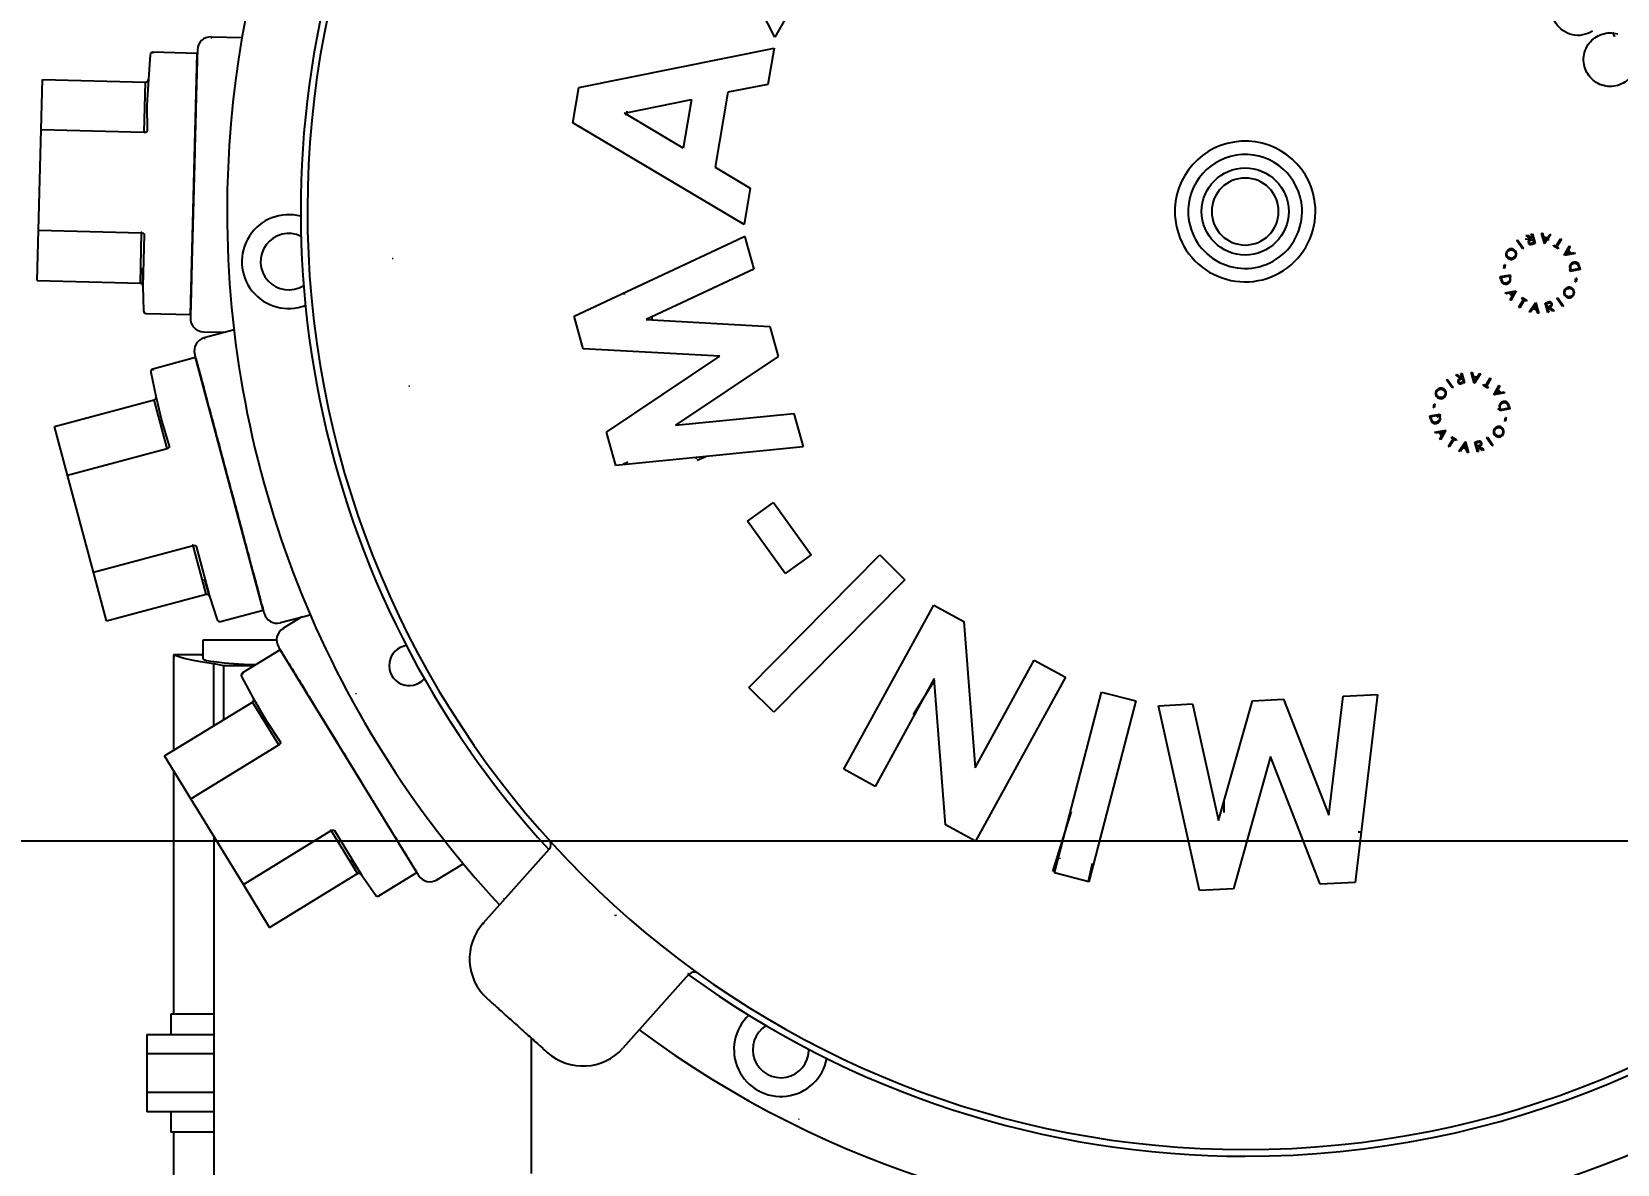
# Model space of a CAD drawing. Header units: inches. Extents: x -347369 to -260369, y 119522 to 149869.
# Drawn here: x -344719.2 to -344600.8, y 139387.6 to 139472.1 of the extents above; entities that cross this region are included whole.
import ezdxf

# ---------------------------------------------------------------- set-up
doc = ezdxf.new("R2010")
doc.units = ezdxf.units.IN
doc.header["$LTSCALE"] = 300
doc.linetypes.add('DOT2', pattern=[0.635, 0, -0.635])
doc.layers.add('INCASTELLATURA MOT', color=4, linetype='Continuous')
doc.layers.add('QUOTE', color=7, linetype='Continuous')
doc.styles.get("Standard").update_dxf_attribs({"font": 'romans.shx'})
doc.dimstyles.new('sc1a100_pollici', dxfattribs={"dimscale": 100, "dimtxt": 3, "dimasz": 3, "dimexe": 0, "dimexo": 0, "dimgap": 1, "dimtad": 1, "dimzin": 12, "dimdsep": 46, "dimtxsty": 'Standard', "dimblk": 'CLOSEDBLANK', "dimcen": 1, "dimclrd": 253, "dimclre": 253, "dimclrt": 2, "dimadec": 0, "dimazin": 3, "dimtfac": 1, "dimtmove": 0, "dimatfit": 1, "dimldrblk": 'CLOSEDBLANK', "dimfxl": 1, "dimtolj": 1, "dimtzin": 0, "dimarcsym": 0})

# ---------------------------------------------------------------- blocks, each defined once
blk = doc.blocks.new('_ClosedBlank')
at = {"color": 0, "linetype": 'ByBlock', "lineweight": -2}
for p, q in [((-1, 0.16667), (0, 0)), ((-1, 0.16667), (-1, -0.16667)), ((0, 0), (-1, -0.16667))]:
    blk.add_line(p, q, dxfattribs=at)
blk = doc.blocks.new('*D17')
at = {"layer": 'Defpoints', "color": 0, "transparency": 16777216}
for p in [(-346133.63, 139932.66), (-344588.62, 139932.66), (-345533.63, 138999.66)]:
    blk.add_point(p, dxfattribs=at)
at = {"layer": 'QUOTE', "color": 253, "lineweight": -2, "transparency": 16777216}
for p, q in [((-346133.63, 140232.66), (-346133.63, 143475.51)), ((-344588.62, 139932.66), (-346133.63, 139932.66)), ((-346133.63, 138999.66), (-346133.63, 139932.66)), ((-345533.63, 138999.66), (-346133.63, 138999.66)), ((-346133.63, 138699.66), (-346133.63, 138399.66))]:
    blk.add_line(p, q, dxfattribs=at)
at = {"layer": 'QUOTE', "color": 253, "lineweight": -2, "transparency": 16777216, "xscale": 300, "yscale": 300, "zscale": 300}
for p, rotation in [((-346133.63, 139932.66), 270), ((-346133.63, 138999.66), 90)]:
    blk.add_blockref('_ClosedBlank', p, dxfattribs=dict(at, rotation=rotation))
at = {"layer": 'QUOTE', "color": 2, "transparency": 16777216, "char_height": 300, "attachment_point": 5, "rotation": 90}
for s, insert in [('\\A1;[3\'-0 3/4"]', (-345805.06, 142004.08)), ('\\A1;933', (-346383.63, 142004.08))]:
    blk.add_mtext(s, dxfattribs=dict(at, insert=insert))
blk = doc.blocks.new('*U49')
at = {"layer": 'INCASTELLATURA MOT'}
blk.add_line((120, 412), (-470, 412), dxfattribs=at)
blk = doc.blocks.new('A$C2dc59534')
at = {"layer": 'INCASTELLATURA MOT', "color": 40, "linetype": 'Continuous', "lineweight": 25}
for p, q in [((178.9, 522.01), (174.98, 529.68)), ((180.39, 524.62), (178.9, 522.01)), ((139.11, 521.96), (136.81, 522.02)), ((241.41, 522.38), (241.58, 522.03)), ((135.78, 520.8), (132.47, 520.89)), ((135.27, 501.31), (135.78, 520.8)), ((164.26, 518.25), (178.83, 521.2)), ((178.83, 521.2), (178.38, 518.49)), ((132.27, 520.7), (132.13, 518.87)), ((124.13, 515.11), (124.23, 518.86)), ((124.23, 518.86), (131.92, 518.66)), ((131.82, 514.91), (131.92, 518.66)), ((132.13, 518.87), (132.02, 516.94)), ((178.38, 518.49), (175.38, 517.9)), ((163.81, 515.61), (164.26, 518.25)), ((167.67, 516.34), (172.67, 517.36)), ((172.67, 517.36), (172.06, 513.72)), ((175.38, 517.9), (174.43, 512.32)), ((132.02, 516.94), (132.03, 515.01)), ((172.06, 513.72), (167.67, 516.34)), ((167.8, 516.18), (167.86, 516.52)), ((123.93, 507.6), (124.13, 515.11)), ((124.13, 515.11), (131.82, 514.91)), ((176.61, 508.02), (163.81, 515.61)), ((174.43, 512.32), (177.06, 510.73)), ((177.06, 510.73), (176.61, 508.02)), ((123.83, 503.85), (123.93, 507.6)), ((123.93, 507.6), (131.62, 507.4)), ((131.53, 503.65), (131.62, 507.4)), ((131.82, 507.29), (131.72, 503.43)), ((163.92, 501.2), (176.07, 506.89)), ((176.07, 506.89), (176.64, 507.15)), ((176.64, 507.15), (176.71, 506.92)), ((176.71, 506.92), (177.32, 504.7)), ((234.28, 506.84), (234.34, 506.88)), ((234.71, 506.22), (234.28, 506.84)), ((234.34, 506.88), (234.77, 506.26)), ((234.9, 506.95), (235.28, 506.94)), ((234.98, 507.2), (235.07, 507.23)), ((235.33, 506.94), (234.98, 507.2)), ((235.07, 507.23), (235.42, 506.96)), ((235.35, 506.87), (235.48, 506.91)), ((235.36, 507.31), (235.44, 507.33)), ((235.46, 506.98), (235.36, 507.31)), ((235.42, 506.96), (235.46, 506.98)), ((235.54, 506.66), (235.42, 506.63)), ((235.44, 507.33), (235.64, 506.61)), ((235.48, 506.91), (235.54, 506.66)), ((235.64, 506.61), (235.49, 506.57)), ((235.55, 506.94), (235.58, 506.93)), ((236.12, 507.39), (236.2, 507.38)), ((236.35, 506.6), (236.12, 507.39)), ((236.2, 507.38), (236.28, 507.12)), ((236.26, 506.92), (236.52, 506.91)), ((236.28, 507.12), (236.59, 507.07)), ((236.38, 506.75), (236.3, 507.04)), ((236.3, 507.04), (236.55, 507)), ((236.37, 506.6), (236.35, 506.6)), ((236.83, 507.28), (236.37, 506.6)), ((236.55, 507), (236.38, 506.75)), ((236.58, 506.91), (236.69, 506.91)), ((236.59, 507.07), (236.75, 507.29)), ((236.75, 507.29), (236.83, 507.28)), ((237.19, 506.4), (237.54, 506.97)), ((237.61, 506.93), (237.26, 506.36)), ((237.54, 506.97), (237.61, 506.93)), ((234.77, 506.26), (234.71, 506.22)), ((235.33, 506.54), (235.49, 506.57)), ((237.01, 506.42), (237.05, 506.48)), ((237.36, 506.21), (237.01, 506.42)), ((237.05, 506.48), (237.19, 506.4)), ((237.26, 506.36), (237.4, 506.27)), ((237.4, 506.27), (237.36, 506.21)), ((237.82, 505.73), (238.21, 506.44)), ((237.83, 505.71), (237.82, 505.73)), ((238.63, 505.87), (237.83, 505.71)), ((237.95, 505.81), (238.09, 506.07)), ((238.24, 505.87), (237.95, 505.81)), ((238.09, 506.07), (238.24, 505.87)), ((238.26, 506.38), (238.13, 506.14)), ((238.13, 506.14), (238.32, 505.88)), ((238.21, 506.44), (238.26, 506.38)), ((238.32, 505.88), (238.59, 505.93)), ((238.59, 505.93), (238.63, 505.87)), ((131.72, 503.43), (131.72, 504.78)), ((177.32, 504.7), (169.29, 500.93)), ((233.04, 504.14), (233.78, 504.27)), ((233.3, 504.76), (233.35, 505.04)), ((233.36, 504.75), (233.3, 504.76)), ((233.35, 505.04), (233.41, 505.03)), ((233.41, 505.03), (233.36, 504.75)), ((233.78, 504.27), (233.81, 504.12)), ((238.22, 504.92), (238.24, 504.67)), ((238.27, 504.52), (238.24, 504.67)), ((239, 504.66), (238.27, 504.52)), ((238.32, 504.66), (238.3, 504.89)), ((238.33, 504.61), (238.32, 504.66)), ((238.92, 504.72), (238.33, 504.61)), ((238.84, 505.01), (238.9, 504.8)), ((238.9, 504.8), (238.92, 504.72)), ((238.96, 504.89), (239, 504.66)), ((123.83, 503.85), (131.53, 503.65)), ((131.72, 503.43), (131.77, 501.59)), ((233.09, 503.91), (233.04, 504.14)), ((233.13, 504.08), (233.72, 504.19)), ((233.14, 504), (233.13, 504.08)), ((233.2, 503.79), (233.14, 504)), ((233.41, 502.93), (234.22, 503.09)), ((233.72, 504.19), (233.73, 504.14)), ((233.73, 504.14), (233.75, 503.91)), ((233.82, 503.88), (233.81, 504.12)), ((234.23, 503.07), (233.83, 502.35)), ((234.14, 503.06), (234.04, 502.72)), ((234.22, 503.09), (234.23, 503.07)), ((238.63, 503.75), (238.69, 504.03)), ((238.69, 503.74), (238.63, 503.75)), ((238.69, 504.03), (238.75, 504.02)), ((238.75, 504.02), (238.69, 503.74)), ((233.46, 502.86), (233.41, 502.93)), ((233.73, 502.91), (233.46, 502.86)), ((233.92, 502.65), (233.73, 502.91)), ((233.79, 502.41), (233.92, 502.65)), ((233.83, 502.35), (233.79, 502.41)), ((233.8, 502.93), (234.1, 502.99)), ((233.95, 502.72), (233.8, 502.93)), ((234.1, 502.99), (233.95, 502.72)), ((234.43, 501.86), (234.78, 502.44)), ((234.5, 501.82), (234.43, 501.86)), ((234.85, 502.4), (234.5, 501.82)), ((234.64, 502.52), (234.68, 502.59)), ((234.78, 502.44), (234.64, 502.52)), ((234.68, 502.59), (235.03, 502.37)), ((234.77, 502.43), (234.7, 502.46)), ((234.99, 502.31), (234.85, 502.4)), ((235.03, 502.37), (234.99, 502.31)), ((235.21, 501.51), (235.67, 502.2)), ((235.49, 501.79), (235.66, 502.04)), ((235.66, 502.04), (235.74, 501.75)), ((235.67, 502.2), (235.69, 502.19)), ((235.69, 502.19), (235.92, 501.4)), ((235.77, 502.04), (235.73, 502.05)), ((236.4, 502.18), (236.55, 502.22)), ((236.6, 501.46), (236.4, 502.18)), ((236.5, 502.13), (236.62, 502.17)), ((236.56, 501.89), (236.5, 502.13)), ((236.71, 502.26), (236.55, 502.22)), ((236.69, 501.92), (236.56, 501.89)), ((237.27, 502.52), (237.34, 502.56)), ((237.7, 501.91), (237.27, 502.52)), ((237.34, 502.56), (237.76, 501.95)), ((237.76, 501.95), (237.7, 501.91)), ((131.96, 501.39), (135.27, 501.31)), ((164.59, 498.75), (163.92, 501.2)), ((169.29, 500.93), (178.51, 500.43)), ((169.69, 501.13), (169.73, 500.91)), ((235.29, 501.5), (235.21, 501.51)), ((235.44, 501.72), (235.29, 501.5)), ((235.76, 501.67), (235.44, 501.72)), ((235.74, 501.75), (235.49, 501.79)), ((235.84, 501.41), (235.76, 501.67)), ((235.92, 501.4), (235.84, 501.41)), ((236.62, 501.83), (236.58, 501.82)), ((236.58, 501.82), (236.67, 501.48)), ((236.67, 501.48), (236.6, 501.46)), ((236.71, 501.67), (236.61, 501.7)), ((236.98, 501.56), (236.62, 501.83)), ((236.71, 501.85), (237.06, 501.59)), ((237.06, 501.59), (236.98, 501.56)), ((136.24, 500.03), (137.87, 499.99)), ((138.52, 500.16), (136.29, 499.57)), ((178.51, 500.43), (179.13, 498.19)), ((174.78, 498.2), (164.59, 498.75)), ((135.65, 498.1), (132.45, 497.24)), ((140.7, 479.26), (135.65, 498.1)), ((166.32, 492.53), (174.78, 498.2)), ((179.13, 498.19), (171.47, 493.05)), ((132.31, 497.01), (132.69, 495.21)), ((229.03, 496.44), (229.09, 496.48)), ((229.45, 495.83), (229.03, 496.44)), ((229.09, 496.48), (229.52, 495.87)), ((229.73, 496.81), (229.81, 496.83)), ((230.08, 496.55), (229.73, 496.81)), ((229.81, 496.83), (230.16, 496.57)), ((230.08, 496.14), (230.24, 496.18)), ((230.1, 496.48), (230.22, 496.51)), ((230.11, 496.91), (230.18, 496.93)), ((230.2, 496.58), (230.11, 496.91)), ((230.16, 496.57), (230.2, 496.58)), ((230.29, 496.27), (230.17, 496.23)), ((230.18, 496.93), (230.38, 496.22)), ((230.22, 496.51), (230.29, 496.27)), ((230.38, 496.22), (230.24, 496.18)), ((231.1, 496.2), (230.86, 497)), ((230.86, 497), (230.94, 496.98)), ((230.94, 496.98), (231.02, 496.72)), ((231.02, 496.72), (231.34, 496.67)), ((231.13, 496.36), (231.04, 496.65)), ((231.04, 496.65), (231.3, 496.61)), ((231.11, 496.2), (231.1, 496.2)), ((231.58, 496.89), (231.11, 496.2)), ((231.3, 496.61), (231.13, 496.36)), ((231.34, 496.67), (231.49, 496.9)), ((231.49, 496.9), (231.58, 496.89)), ((231.76, 496.03), (231.8, 496.09)), ((232.11, 495.82), (231.76, 496.03)), ((231.8, 496.09), (231.94, 496)), ((231.94, 496), (232.29, 496.58)), ((232.35, 496.54), (232.01, 495.96)), ((232.01, 495.96), (232.15, 495.88)), ((232.29, 496.58), (232.35, 496.54)), ((232.56, 495.33), (232.96, 496.05)), ((233.01, 495.98), (232.88, 495.75)), ((232.96, 496.05), (233.01, 495.98)), ((125.12, 492.96), (132.56, 494.95)), ((133.53, 491.32), (132.56, 494.95)), ((132.69, 495.21), (133.14, 493.33)), ((229.52, 495.87), (229.45, 495.83)), ((232.15, 495.88), (232.11, 495.82)), ((232.58, 495.32), (232.56, 495.33)), ((233.38, 495.47), (232.58, 495.32)), ((232.7, 495.42), (232.84, 495.68)), ((232.99, 495.47), (232.7, 495.42)), ((232.84, 495.68), (232.99, 495.47)), ((232.88, 495.75), (233.07, 495.49)), ((233.07, 495.49), (233.33, 495.54)), ((233.33, 495.54), (233.38, 495.47)), ((171.47, 493.05), (180.31, 493.92)), ((180.31, 493.92), (181, 491.44)), ((227.79, 493.74), (228.52, 493.88)), ((227.83, 493.51), (227.79, 493.74)), ((227.87, 493.69), (228.47, 493.8)), ((227.89, 493.6), (227.87, 493.69)), ((227.95, 493.39), (227.89, 493.6)), ((228.05, 494.37), (228.1, 494.64)), ((228.11, 494.36), (228.05, 494.37)), ((228.1, 494.64), (228.16, 494.63)), ((228.16, 494.63), (228.11, 494.36)), ((228.45, 493.77), (228.31, 493.63)), ((228.47, 493.8), (228.48, 493.74)), ((228.48, 493.74), (228.5, 493.51)), ((228.52, 493.88), (228.55, 493.73)), ((228.57, 493.48), (228.55, 493.73)), ((233, 494.19), (232.87, 494.31)), ((232.97, 494.52), (232.99, 494.28)), ((233.02, 494.13), (232.99, 494.28)), ((233.75, 494.27), (233.02, 494.13)), ((233.06, 494.26), (233.04, 494.49)), ((233.07, 494.21), (233.06, 494.26)), ((233.67, 494.32), (233.07, 494.21)), ((233.38, 493.36), (233.43, 493.63)), ((233.43, 493.63), (233.49, 493.62)), ((233.49, 493.62), (233.44, 493.35)), ((233.59, 494.61), (233.65, 494.41)), ((233.65, 494.41), (233.67, 494.32)), ((233.7, 494.5), (233.75, 494.27)), ((126.1, 489.33), (125.12, 492.96)), ((133.14, 493.33), (133.69, 491.48)), ((167.01, 490.05), (166.32, 492.53)), ((228.16, 492.54), (228.97, 492.69)), ((228.2, 492.47), (228.16, 492.54)), ((228.47, 492.52), (228.2, 492.47)), ((228.66, 492.26), (228.47, 492.52)), ((228.55, 492.53), (228.85, 492.59)), ((228.7, 492.33), (228.55, 492.53)), ((228.98, 492.68), (228.58, 491.95)), ((228.85, 492.59), (228.7, 492.33)), ((228.97, 492.69), (228.98, 492.68)), ((233.44, 493.35), (233.38, 493.36)), ((126.1, 489.33), (133.53, 491.32)), ((181, 491.44), (167.01, 490.05)), ((228.53, 492.02), (228.66, 492.26)), ((228.58, 491.95), (228.53, 492.02)), ((229.18, 491.47), (229.53, 492.04)), ((229.24, 491.43), (229.18, 491.47)), ((229.6, 492), (229.24, 491.43)), ((229.39, 492.13), (229.43, 492.19)), ((229.53, 492.04), (229.39, 492.13)), ((229.43, 492.19), (229.78, 491.98)), ((229.74, 491.92), (229.6, 492)), ((229.78, 491.98), (229.74, 491.92)), ((229.96, 491.12), (230.42, 491.8)), ((230.19, 491.33), (230.04, 491.1)), ((230.51, 491.28), (230.19, 491.33)), ((230.24, 491.39), (230.41, 491.64)), ((230.49, 491.36), (230.24, 491.39)), ((230.41, 491.64), (230.49, 491.36)), ((230.42, 491.8), (230.44, 491.8)), ((230.44, 491.8), (230.67, 491)), ((230.59, 491.02), (230.51, 491.28)), ((231.15, 491.79), (231.29, 491.83)), ((231.35, 491.07), (231.15, 491.79)), ((231.28, 491.7), (231.17, 491.7)), ((231.18, 491.8), (231.28, 491.71)), ((231.24, 491.74), (231.37, 491.77)), ((231.31, 491.49), (231.24, 491.74)), ((231.46, 491.86), (231.29, 491.83)), ((231.43, 491.52), (231.31, 491.49)), ((231.37, 491.43), (231.33, 491.42)), ((231.33, 491.42), (231.42, 491.09)), ((231.72, 491.17), (231.37, 491.43)), ((231.46, 491.46), (231.81, 491.19)), ((231.67, 491.37), (231.79, 491.26)), ((232.02, 492.12), (232.08, 492.17)), ((232.44, 491.51), (232.02, 492.12)), ((232.08, 492.17), (232.5, 491.55)), ((232.5, 491.55), (232.44, 491.51)), ((167.92, 490.29), (167.6, 490.15)), ((173.09, 490.44), (173.73, 490.72)), ((230.04, 491.1), (229.96, 491.12)), ((230.67, 491), (230.59, 491.02)), ((231.42, 491.09), (231.35, 491.07)), ((231.81, 491.19), (231.72, 491.17)), ((128.04, 482.08), (126.1, 489.33)), ((176.85, 485.89), (178.8, 487.29)), ((178.8, 487.29), (181.6, 483.39)), ((179.65, 481.99), (176.85, 485.89)), ((128.04, 482.08), (135.47, 484.07)), ((136.44, 480.45), (135.47, 484.07)), ((135.69, 484.02), (136.69, 480.29)), ((176.94, 473.49), (186.72, 483.37)), ((181.6, 483.39), (179.65, 481.99)), ((186.72, 483.37), (188.59, 481.52)), ((129.01, 478.46), (128.04, 482.08)), ((136.69, 480.29), (136.31, 481.59)), ((188.59, 481.52), (178.81, 471.64)), ((129.01, 478.46), (136.44, 480.45)), ((136.69, 480.29), (137.26, 478.54)), ((184.04, 467.38), (190.76, 479.63)), ((190.76, 479.63), (193, 478.4)), ((137.5, 478.41), (140.7, 479.26)), ((141.99, 478.32), (144.21, 478.91)), ((143.57, 478.74), (142.17, 477.89)), ((193, 478.4), (193.84, 467.49)), ((136.2, 477), (136.2, 475.63)), ((141.7, 477), (136.2, 477)), ((134, 475.91), (134, 468.78)), ((136.2, 475.91), (134, 475.91)), ((134.08, 475.91), (134.03, 475.75)), ((134.21, 475.86), (134.08, 475.91)), ((141.97, 476.3), (139.15, 474.57)), ((152.16, 459.67), (141.97, 476.3)), ((137, 475.27), (137.74, 475.12)), ((137, 470.62), (137, 475.27)), ((137.74, 475.12), (140.06, 475.12)), ((137.74, 475.12), (137.74, 471.07)), ((193.84, 467.49), (198.25, 475.53)), ((198.25, 475.53), (200.58, 474.25)), ((139.08, 474.3), (139.96, 472.69)), ((178.81, 471.64), (176.94, 473.49)), ((190.79, 474.16), (186.38, 466.1)), ((190.81, 474.02), (189.22, 471.44)), ((191.64, 463.22), (190.79, 474.16)), ((200.58, 474.25), (193.87, 462)), ((133.34, 468.37), (139.9, 472.39)), ((141.86, 469.19), (139.9, 472.39)), ((139.96, 472.69), (140.92, 471.01)), ((199.77, 459.65), (203.28, 473.14)), ((205.84, 472.48), (202.32, 458.98)), ((203.28, 473.14), (205.84, 472.48)), ((212.02, 463.55), (214.54, 472.48)), ((214.54, 472.48), (216.87, 472.6)), ((216.87, 472.6), (220.24, 463.96)), ((220.24, 463.96), (221.31, 472.82)), ((221.31, 472.82), (223.89, 472.95)), ((223.89, 472.95), (222.2, 458.92)), ((207.53, 472.12), (210.08, 472.25)), ((210.58, 458.34), (207.53, 472.12)), ((210.08, 472.25), (212.02, 463.55)), ((140.92, 471.01), (141.98, 469.39)), ((135.3, 465.17), (141.86, 469.19)), ((135.3, 465.17), (133.34, 468.37)), ((215.9, 468.33), (213.13, 458.46)), ((219.61, 458.79), (215.9, 468.33)), ((134, 467.3), (134, 449.1)), ((186.38, 466.1), (184.04, 467.38)), ((139.22, 458.78), (135.3, 465.17)), ((199.65, 459.75), (201.04, 464.23)), ((212.42, 464.98), (212.41, 464.16)), ((146.01, 462.81), (148.03, 459.51)), ((193.87, 462), (191.64, 463.22)), ((137, 462.4), (137, 433)), ((139.22, 458.78), (145.78, 462.8)), ((147.74, 459.6), (145.78, 462.8)), ((222.44, 462.7), (222.65, 462.7)), ((148.03, 459.51), (147.29, 460.65)), ((162.05, 461.42), (157.12, 455.9)), ((141.18, 455.58), (147.74, 459.6)), ((148.03, 459.51), (149.07, 458)), ((149.34, 457.94), (152.16, 459.67)), ((153.67, 459.13), (155.63, 460.33)), ((202.32, 458.98), (199.77, 459.65)), ((202.57, 460.34), (202.29, 458.99)), ((141.18, 455.58), (139.22, 458.78)), ((213.13, 458.46), (210.58, 458.34)), ((222.2, 458.92), (219.61, 458.79)), ((172.48, 452.08), (167.55, 446.57)), ((137, 449.1), (133.8, 449.1)), ((133.8, 449.1), (133.8, 447.59)), ((132, 447.59), (137, 447.59)), ((132, 447.59), (132, 446.14)), ((160.73, 437.21), (160.73, 447.3)), ((137, 446.14), (132, 446.14)), ((132, 446.14), (132, 443.26)), ((137, 443.26), (132, 443.26)), ((132, 443.26), (132, 441.81)), ((137, 441.81), (132, 441.81)), ((133.8, 441.81), (133.8, 440.3)), ((137, 440.3), (133.8, 440.3)), ((134, 440.3), (134, 433))]:
    blk.add_line(p, q, dxfattribs=at)
at = {"layer": 'INCASTELLATURA MOT', "color": 40, "linetype": 'DOT2', "lineweight": 18}
for p, q in [((136.81, 522.02), (136.24, 500.03)), ((132.47, 520.89), (131.96, 501.39)), ((132.27, 520.7), (131.77, 501.59)), ((167.82, 518.97), (168.31, 518.88)), ((131.62, 507.4), (131.82, 514.91)), ((132.03, 515.01), (131.82, 507.29)), ((167.72, 502.82), (167.26, 502.76)), ((136.29, 499.57), (141.99, 478.32)), ((132.45, 497.24), (137.5, 478.41)), ((132.31, 497.01), (137.26, 478.54)), ((180.38, 493.79), (180.35, 493.78)), ((135.47, 484.07), (133.53, 491.32)), ((133.69, 491.48), (135.69, 484.02)), ((173.01, 490.63), (173.09, 490.44)), ((142.17, 477.89), (153.67, 459.13)), ((136.2, 475.86), (134.21, 475.86)), ((139.08, 474.3), (149.07, 458)), ((139.15, 474.57), (149.34, 457.94)), ((203.57, 473.07), (201.34, 465.88)), ((145.78, 462.8), (141.86, 469.19)), ((141.98, 469.39), (146.01, 462.81)), ((212.21, 464.04), (212.21, 464.23)), ((215, 465.12), (215, 464.01)), ((214.08, 461.85), (214.09, 462.41)), ((200.18, 460.77), (199.82, 459.63)), ((157.12, 455.9), (167.55, 446.57)), ((167, 456.45), (167.33, 456.82))]:
    blk.add_line(p, q, dxfattribs=at)
at = {"layer": 'INCASTELLATURA MOT', "color": 40, "linetype": 'Continuous', "lineweight": 25}
blk.add_circle((214, 509), 3.25, dxfattribs=at)
for centre, radius, start, end in [((214, 509), 76, 233.475, 180), ((214, 509), 70.5, 270, 87.5012), ((214, 509), 70, 270, 85.6261), ((214, 509), 70.5, 98.6651, 222.4919), ((214, 509), 70, 100.6579, 270), ((136.79, 521.03), 1, 88.5, 178.5), ((132.47, 520.69), 0.2, 88.5, 175.5643), ((214, 509), 5.25, 3.1903, 183.1903), ((214, 509), 4.25, 3.1903, 183.1903), ((214, 509), 2.5, 90, 270), ((214, 509), 2.5, 270, 90), ((214, 509), 76, 180, 222.9055), ((214, 509), 5.25, 183.1903, 3.1903), ((214, 509), 4.25, 183.1903, 3.1903), ((142.6, 505.26), 3.5, 75.0497, 290.9503), ((142.6, 505.26), 2.1, 63.8206, 302.1794), ((131.97, 501.59), 0.2, 181.4357, 268.5), ((136.26, 501.03), 1, 178.5, 268.5), ((136.55, 498.6), 1, 105, 195), ((132.51, 497.05), 0.2, 105, 192.0643), ((137.45, 478.6), 0.2, 197.9357, 285), ((141.73, 479.28), 1, 195, 285), ((142.7, 477.03), 1, 121.5, 211.5), ((151.6, 475.12), 1.5, 98.4571, 318.5429), ((139.26, 474.4), 0.2, 121.5, 208.5643), ((161.68, 461.75), 0.5, 318.1903, 42.0834), ((153.15, 459.98), 1, 211.5, 301.5), ((149.24, 458.11), 0.2, 214.4357, 301.5), ((160.1, 453.23), 4, 138.1903, 228.1903), ((172.86, 451.75), 0.5, 54.2971, 138.1903), ((214, 509), 70.5, 233.8886, 270), ((179.34, 446.46), 3.5, 133.0497, 348.9503), ((179.34, 446.46), 2.1, 121.8206, 0), ((164.57, 449.23), 4, 228.1903, 318.1903)]:
    blk.add_arc(centre, radius, start, end, dxfattribs=at)
for centre, major_axis, start_param, end_param in [((175.79, 476.09), (41.79, 0), 3.243064, 3.522792), ((147.2, 475.63), (11, 0), 3.141593, 4.018636)]:
    blk.add_ellipse(centre, major_axis=major_axis, ratio=0.05242, start_param=start_param, end_param=end_param, dxfattribs=at)
at = {"layer": 'INCASTELLATURA MOT', "color": 40, "linetype": 'DOT2', "lineweight": 18}
for points, knots in [([(147.65, 472.97), (146.6, 475.03), (144.51, 479.13), (142.07, 485.72), (140.17, 492.65), (138.92, 499.96), (138.39, 507.51), (138.62, 515.19), (139.65, 522.89), (141.48, 530.48), (144.08, 537.84), (147.41, 544.86), (151.4, 551.43), (155.95, 557.47), (160.98, 562.92), (166.35, 567.71), (172, 571.87), (177.92, 575.44), (184.15, 578.46), (190.72, 580.94), (197.66, 582.83), (204.96, 584.08), (212.51, 584.61), (220.19, 584.38), (227.89, 583.35), (235.48, 581.52), (242.84, 578.92), (249.86, 575.59), (256.43, 571.6), (262.47, 567.05), (267.92, 562.02), (272.7, 556.65), (276.9, 551.01), (279.2, 547.02), (280.35, 545.03)], [0, 0, 0, 0, 0.029124, 0.058249, 0.088734, 0.119994, 0.151901, 0.184313, 0.217069, 0.25, 0.282931, 0.315687, 0.348099, 0.380006, 0.411266, 0.441751, 0.470875, 0.5, 0.529123, 0.558249, 0.588734, 0.619994, 0.651901, 0.684313, 0.717069, 0.75, 0.782931, 0.815687, 0.848099, 0.880006, 0.911266, 0.941751, 0.970875, 1, 1, 1, 1]), ([(230.85, 570.37), (232.24, 570), (235.82, 569.03), (241.35, 566.68), (247.37, 563.44), (253.01, 559.55), (258.19, 555.09), (262.87, 550.09), (266.99, 544.63), (270.5, 538.75), (273.36, 532.53), (275.53, 526.04), (277.04, 519.36), (277.43, 514.82), (277.63, 512.55)], [0, 0, 0, 0, 0.0540737, 0.140067, 0.2260603, 0.3120536, 0.3980469, 0.4840402, 0.5700335, 0.6560268, 0.7420201, 0.8280134, 0.9140067, 1, 1, 1, 1]), ([(150.37, 505.45), (150.31, 507.73), (150.2, 512.29), (150.96, 519.1), (152.39, 525.79), (154.55, 532.29), (157.38, 538.52), (160.86, 544.41), (164.96, 549.89), (169.62, 554.9), (174.78, 559.4), (180.41, 563.28), (185.59, 566.21), (188.99, 567.55), (190.26, 568.05)], [0, 0, 0, 0, 0.086192, 0.172383, 0.258575, 0.344766, 0.430958, 0.517149, 0.603341, 0.689532, 0.775724, 0.861915, 0.948107, 1, 1, 1, 1]), ([(280.35, 545.03), (281.4, 542.97), (283.49, 538.87), (285.93, 532.28), (287.83, 525.35), (289.08, 518.04), (289.61, 510.49), (289.38, 502.81), (288.35, 495.11), (286.52, 487.52), (283.92, 480.16), (280.59, 473.14), (276.6, 466.57), (272.05, 460.53), (267.02, 455.08), (261.65, 450.29), (256, 446.13), (250.08, 442.56), (243.85, 439.54), (237.28, 437.06), (230.34, 435.17), (223.04, 433.92), (215.49, 433.39), (207.81, 433.62), (200.11, 434.65), (192.52, 436.48), (185.15, 439.08), (178.16, 442.43), (172.8, 445.55), (169.97, 447.74), (169.16, 448.37)], [0, 0, 0, 0, 0.033825, 0.067651, 0.103057, 0.139363, 0.176421, 0.214064, 0.252107, 0.290354, 0.328601, 0.366644, 0.404287, 0.441345, 0.477651, 0.513057, 0.546881, 0.580708, 0.614532, 0.648359, 0.683766, 0.720071, 0.757129, 0.794772, 0.832815, 0.871062, 0.909309, 0.947352, 0.984996, 1, 1, 1, 1]), ([(173.01, 490.63), (173, 490.62), (172.98, 490.61), (172.94, 490.6), (172.91, 490.59), (172.89, 490.58), (172.88, 490.57)], [0, 0, 0, 0, 0.25, 0.5, 0.75, 1, 1, 1, 1]), ([(158.71, 457.69), (157.56, 458.94), (154.84, 461.89), (151.11, 467), (148.8, 470.98), (147.65, 472.97)], [0, 0, 0, 0, 0.270136, 0.635061, 1, 1, 1, 1]), ([(167, 456.45), (166.78, 456.65), (166.33, 457.05), (165.67, 457.67), (164.98, 458.33), (164.21, 459.11), (163.43, 459.91), (162.81, 460.58), (162.22, 461.23), (162.12, 461.34), (162.05, 461.42)], [0, 0, 0, 0, 0.080614, 0.164289, 0.25104, 0.356211, 0.500929, 0.636424, 0.750964, 1, 1, 1, 1]), ([(172.48, 452.08), (172.48, 452.09), (172.46, 452.1), (172.31, 452.21), (172.05, 452.4), (171.58, 452.73), (170.93, 453.21), (170.2, 453.78), (169.59, 454.26), (168.57, 455.08), (167.69, 455.85), (167, 456.45)], [0, 0, 0, 0, 0.080547, 0.164204, 0.250986, 0.355775, 0.50082, 0.601776, 0.685179, 0.751017, 1, 1, 1, 1])]:
    blk.add_open_spline(points, degree=3, knots=knots, dxfattribs=at)
at = {"layer": 'INCASTELLATURA MOT', "color": 40, "linetype": 'Continuous', "lineweight": 25}
for points, knots in [([(239.93, 522.45), (239.7, 522.34), (239.22, 522.11), (238.41, 522.14), (237.69, 522.47), (237.13, 523.05), (236.85, 523.8), (236.87, 524.6), (237.19, 525.34), (237.6, 525.67), (237.8, 525.83)], [0, 0, 0, 0, 0.125225, 0.2503688, 0.3757711, 0.5003544, 0.625066, 0.7499782, 0.8745367, 1, 1, 1, 1]), ([(243.24, 520.01), (243.19, 519.82), (243.08, 519.42), (242.71, 518.93), (242.24, 518.56), (241.67, 518.34), (241.06, 518.31), (240.47, 518.46), (239.95, 518.79), (239.54, 519.25), (239.3, 519.82), (239.23, 520.43), (239.36, 521.03), (239.65, 521.57), (240.09, 521.99), (240.63, 522.25), (241.23, 522.37), (241.63, 522.29), (241.83, 522.25)], [0, 0, 0, 0, 0.06265, 0.12511, 0.187557, 0.24996, 0.312396, 0.375045, 0.437677, 0.500126, 0.562743, 0.62522, 0.687762, 0.75035, 0.812461, 0.874893, 0.937392, 1, 1, 1, 1]), ([(135.79, 521.05), (135.79, 521.02), (135.79, 520.95), (135.77, 520.4), (135.75, 519.47), (135.71, 518.17), (135.67, 516.58), (135.62, 514.78), (135.58, 512.92), (135.53, 511.05), (135.48, 509.19), (135.43, 507.33), (135.38, 505.53), (135.34, 503.94), (135.31, 502.64), (135.28, 501.71), (135.27, 501.16), (135.27, 501.09), (135.27, 501.06)], [0, 0, 0, 0, 0.058258, 0.120006, 0.18432, 0.25, 0.31568, 0.379994, 0.441742, 0.5, 0.558258, 0.620006, 0.68432, 0.75, 0.81568, 0.879994, 0.941742, 1, 1, 1, 1]), ([(131.92, 518.66), (131.93, 518.66), (131.96, 518.66), (131.99, 518.67), (132.03, 518.69), (132.07, 518.73), (132.11, 518.78), (132.12, 518.83), (132.13, 518.86), (132.13, 518.87), (132.13, 518.87)], [0, 0, 0, 0, 0.11203, 0.2331962, 0.3629542, 0.5000575, 0.7494979, 0.9266947, 0.975691, 1, 1, 1, 1]), ([(131.82, 514.91), (131.83, 514.91), (131.86, 514.91), (131.9, 514.91), (131.93, 514.92), (131.98, 514.94), (132.01, 514.97), (132.02, 514.99), (132.02, 515.01), (132.03, 515.01), (132.03, 515.01)], [0, 0, 0, 0, 0.11203, 0.233196, 0.362954, 0.500057, 0.749498, 0.926695, 0.975691, 1, 1, 1, 1]), ([(131.62, 507.4), (131.64, 507.4), (131.66, 507.4), (131.7, 507.39), (131.74, 507.38), (131.78, 507.36), (131.81, 507.33), (131.82, 507.31), (131.82, 507.29), (131.82, 507.29), (131.82, 507.29)], [0, 0, 0, 0, 0.112027, 0.23319, 0.362943, 0.500041, 0.749238, 0.926865, 0.990965, 1, 1, 1, 1]), ([(235.33, 506.94), (235.3, 506.93), (235.24, 506.91), (235.17, 506.86), (235.14, 506.82), (235.13, 506.77), (235.13, 506.73), (235.13, 506.7), (235.14, 506.68)], [0, 0, 0, 0, 0.285303, 0.500787, 0.619834, 0.737544, 0.861971, 1, 1, 1, 1]), ([(235.14, 506.68), (235.14, 506.66), (235.16, 506.62), (235.2, 506.57), (235.26, 506.54), (235.31, 506.54), (235.33, 506.54)], [0, 0, 0, 0, 0.262517, 0.500896, 0.742198, 1, 1, 1, 1]), ([(235.21, 506.7), (235.21, 506.71), (235.2, 506.73), (235.21, 506.77), (235.22, 506.79), (235.24, 506.83), (235.29, 506.85), (235.33, 506.87), (235.35, 506.87)], [0, 0, 0, 0, 0.13631, 0.259332, 0.377612, 0.500687, 0.703455, 1, 1, 1, 1]), ([(235.42, 506.63), (235.39, 506.62), (235.35, 506.61), (235.3, 506.61), (235.27, 506.62), (235.24, 506.64), (235.22, 506.67), (235.21, 506.69), (235.21, 506.7)], [0, 0, 0, 0, 0.300725, 0.499818, 0.622193, 0.74047, 0.863714, 1, 1, 1, 1]), ([(233.53, 506.04), (233.51, 505.99), (233.47, 505.92), (233.46, 505.82), (233.47, 505.72), (233.52, 505.59), (233.6, 505.53), (233.64, 505.49)], [0, 0, 0, 0, 0.250054, 0.372956, 0.500874, 0.750248, 1, 1, 1, 1]), ([(234.08, 506.15), (234.03, 506.18), (233.94, 506.23), (233.78, 506.22), (233.63, 506.16), (233.56, 506.08), (233.53, 506.04)], [0, 0, 0, 0, 0.250518, 0.500619, 0.750322, 1, 1, 1, 1]), ([(233.69, 505.56), (233.65, 505.58), (233.6, 505.62), (233.56, 505.7), (233.54, 505.76), (233.54, 505.82), (233.54, 505.9), (233.57, 505.96), (233.59, 506)], [0, 0, 0, 0, 0.25523, 0.376834, 0.500729, 0.623509, 0.744497, 1, 1, 1, 1]), ([(233.59, 506), (233.62, 506.03), (233.67, 506.1), (233.79, 506.14), (233.92, 506.15), (234, 506.11), (234.03, 506.09)], [0, 0, 0, 0, 0.250551, 0.500789, 0.75049, 1, 1, 1, 1]), ([(233.64, 505.49), (233.69, 505.47), (233.76, 505.43), (233.86, 505.42), (233.94, 505.43), (234.02, 505.46), (234.11, 505.51), (234.16, 505.57), (234.19, 505.61)], [0, 0, 0, 0, 0.250149, 0.373102, 0.500873, 0.627393, 0.750886, 1, 1, 1, 1]), ([(234.13, 505.65), (234.1, 505.61), (234.05, 505.55), (233.95, 505.51), (233.86, 505.5), (233.78, 505.51), (233.72, 505.54), (233.69, 505.56)], [0, 0, 0, 0, 0.252035, 0.500599, 0.623059, 0.74396, 1, 1, 1, 1]), ([(234.03, 506.09), (234.07, 506.06), (234.13, 506.01), (234.18, 505.89), (234.19, 505.76), (234.15, 505.68), (234.13, 505.65)], [0, 0, 0, 0, 0.25703, 0.500801, 0.747939, 1, 1, 1, 1]), ([(234.19, 505.61), (234.22, 505.66), (234.25, 505.73), (234.26, 505.83), (234.25, 505.93), (234.2, 506.05), (234.12, 506.12), (234.08, 506.15)], [0, 0, 0, 0, 0.253993, 0.375951, 0.501079, 0.743963, 1, 1, 1, 1]), ([(238.53, 505.21), (238.49, 505.2), (238.42, 505.18), (238.32, 505.12), (238.25, 505.03), (238.23, 504.96), (238.22, 504.92)], [0, 0, 0, 0, 0.265247, 0.500918, 0.745552, 1, 1, 1, 1]), ([(238.3, 504.89), (238.3, 504.92), (238.32, 504.98), (238.37, 505.06), (238.45, 505.11), (238.51, 505.13), (238.54, 505.14)], [0, 0, 0, 0, 0.257299, 0.500973, 0.735707, 1, 1, 1, 1]), ([(238.96, 504.89), (238.95, 504.94), (238.93, 505.02), (238.88, 505.11), (238.82, 505.16), (238.76, 505.19), (238.66, 505.22), (238.58, 505.22), (238.53, 505.21)], [0, 0, 0, 0, 0.250321, 0.376813, 0.500538, 0.619016, 0.738502, 1, 1, 1, 1]), ([(238.54, 505.14), (238.57, 505.14), (238.63, 505.15), (238.72, 505.13), (238.79, 505.08), (238.83, 505.03), (238.84, 505.01)], [0, 0, 0, 0, 0.266618, 0.500479, 0.745626, 1, 1, 1, 1]), ([(131.53, 503.65), (131.54, 503.65), (131.56, 503.65), (131.6, 503.63), (131.64, 503.61), (131.68, 503.57), (131.71, 503.52), (131.72, 503.46), (131.72, 503.43), (131.72, 503.43), (131.72, 503.43)], [0, 0, 0, 0, 0.112027, 0.23319, 0.362943, 0.500041, 0.749238, 0.926865, 0.990965, 1, 1, 1, 1]), ([(233.09, 503.91), (233.1, 503.86), (233.12, 503.78), (233.17, 503.69), (233.22, 503.64), (233.29, 503.61), (233.39, 503.58), (233.46, 503.58), (233.52, 503.59)], [0, 0, 0, 0, 0.25053, 0.377106, 0.500667, 0.619308, 0.738822, 1, 1, 1, 1]), ([(233.5, 503.66), (233.47, 503.66), (233.41, 503.65), (233.32, 503.67), (233.25, 503.72), (233.22, 503.77), (233.2, 503.79)], [0, 0, 0, 0, 0.2775543, 0.5200068, 0.7516571, 1, 1, 1, 1]), ([(233.75, 503.91), (233.74, 503.88), (233.73, 503.82), (233.68, 503.74), (233.6, 503.69), (233.54, 503.67), (233.5, 503.66)], [0, 0, 0, 0, 0.251419, 0.483377, 0.72434, 1, 1, 1, 1]), ([(233.52, 503.59), (233.55, 503.6), (233.63, 503.62), (233.72, 503.68), (233.79, 503.77), (233.81, 503.84), (233.82, 503.88)], [0, 0, 0, 0, 0.2644593, 0.5010519, 0.7450547, 1, 1, 1, 1]), ([(237.86, 503.17), (237.83, 503.12), (237.8, 503.05), (237.79, 502.95), (237.8, 502.85), (237.85, 502.73), (237.93, 502.66), (237.97, 502.63)], [0, 0, 0, 0, 0.2534002, 0.3754308, 0.5009425, 0.7443384, 1, 1, 1, 1]), ([(238.4, 503.28), (238.35, 503.31), (238.28, 503.34), (238.18, 503.35), (238.08, 503.34), (237.95, 503.29), (237.89, 503.21), (237.86, 503.17)], [0, 0, 0, 0, 0.2505, 0.373912, 0.501502, 0.750611, 1, 1, 1, 1]), ([(238.01, 502.69), (237.98, 502.72), (237.91, 502.77), (237.87, 502.89), (237.86, 503.02), (237.9, 503.09), (237.92, 503.13)], [0, 0, 0, 0, 0.256863, 0.501305, 0.751009, 1, 1, 1, 1]), ([(237.92, 503.13), (237.94, 503.16), (238, 503.23), (238.1, 503.26), (238.18, 503.27), (238.26, 503.27), (238.32, 503.24), (238.36, 503.22)], [0, 0, 0, 0, 0.250678, 0.500754, 0.622173, 0.742772, 1, 1, 1, 1]), ([(238.36, 503.22), (238.39, 503.19), (238.44, 503.15), (238.48, 503.08), (238.5, 503.02), (238.5, 502.96), (238.5, 502.87), (238.47, 502.82), (238.45, 502.78)], [0, 0, 0, 0, 0.25723, 0.378069, 0.499842, 0.624212, 0.745759, 1, 1, 1, 1]), ([(238.51, 502.74), (238.53, 502.79), (238.57, 502.85), (238.58, 502.96), (238.56, 503.06), (238.52, 503.18), (238.44, 503.25), (238.4, 503.28)], [0, 0, 0, 0, 0.250251, 0.373134, 0.501231, 0.750714, 1, 1, 1, 1]), ([(236.62, 502.17), (236.65, 502.17), (236.69, 502.18), (236.74, 502.18), (236.78, 502.17), (236.8, 502.15), (236.82, 502.13), (236.83, 502.1), (236.83, 502.09)], [0, 0, 0, 0, 0.300169, 0.500315, 0.624222, 0.742916, 0.865421, 1, 1, 1, 1]), ([(236.83, 502.09), (236.84, 502.08), (236.84, 502.06), (236.84, 502.03), (236.82, 502), (236.8, 501.97), (236.75, 501.94), (236.71, 501.93), (236.69, 501.92)], [0, 0, 0, 0, 0.136699, 0.259899, 0.377928, 0.500176, 0.702479, 1, 1, 1, 1]), ([(236.91, 502.11), (236.9, 502.14), (236.88, 502.18), (236.84, 502.22), (236.78, 502.25), (236.74, 502.26), (236.71, 502.26)], [0, 0, 0, 0, 0.261583, 0.499737, 0.73977, 1, 1, 1, 1]), ([(236.71, 501.85), (236.75, 501.86), (236.8, 501.88), (236.87, 501.93), (236.9, 501.97), (236.91, 502.02), (236.92, 502.07), (236.91, 502.1), (236.91, 502.11)], [0, 0, 0, 0, 0.2836372, 0.4997436, 0.6195349, 0.7375823, 0.8620589, 1, 1, 1, 1]), ([(237.97, 502.63), (238.01, 502.6), (238.11, 502.56), (238.26, 502.56), (238.41, 502.62), (238.47, 502.7), (238.51, 502.74)], [0, 0, 0, 0, 0.250333, 0.500273, 0.749895, 1, 1, 1, 1]), ([(238.45, 502.78), (238.42, 502.75), (238.37, 502.68), (238.25, 502.64), (238.12, 502.63), (238.05, 502.67), (238.01, 502.69)], [0, 0, 0, 0, 0.250479, 0.500535, 0.750229, 1, 1, 1, 1]), ([(135.59, 498.34), (135.6, 498.31), (135.61, 498.25), (135.76, 497.71), (136, 496.82), (136.33, 495.56), (136.75, 494.02), (137.21, 492.29), (137.69, 490.49), (138.17, 488.68), (138.66, 486.88), (139.14, 485.08), (139.6, 483.35), (140.02, 481.8), (140.35, 480.55), (140.59, 479.66), (140.74, 479.12), (140.75, 479.05), (140.76, 479.02)], [0, 0, 0, 0, 0.058258, 0.120006, 0.18432, 0.25, 0.31568, 0.379994, 0.441742, 0.5, 0.558258, 0.620006, 0.68432, 0.75, 0.81568, 0.879994, 0.941742, 1, 1, 1, 1]), ([(230.08, 496.55), (230.04, 496.53), (229.98, 496.51), (229.92, 496.47), (229.89, 496.42), (229.88, 496.38), (229.87, 496.33), (229.88, 496.3), (229.88, 496.28)], [0, 0, 0, 0, 0.285194, 0.500723, 0.619396, 0.737048, 0.861656, 1, 1, 1, 1]), ([(229.88, 496.28), (229.89, 496.26), (229.91, 496.22), (229.95, 496.17), (230.01, 496.15), (230.05, 496.14), (230.08, 496.14)], [0, 0, 0, 0, 0.262675, 0.500846, 0.742484, 1, 1, 1, 1]), ([(229.96, 496.3), (229.95, 496.32), (229.95, 496.34), (229.95, 496.37), (229.97, 496.4), (229.99, 496.43), (230.04, 496.46), (230.08, 496.47), (230.1, 496.48)], [0, 0, 0, 0, 0.136665, 0.259895, 0.378121, 0.50081, 0.703563, 1, 1, 1, 1]), ([(230.17, 496.23), (230.14, 496.23), (230.1, 496.22), (230.05, 496.22), (230.01, 496.23), (229.99, 496.25), (229.97, 496.27), (229.96, 496.29), (229.96, 496.3)], [0, 0, 0, 0, 0.300596, 0.499827, 0.621826, 0.740065, 0.863481, 1, 1, 1, 1]), ([(132.56, 494.95), (132.57, 494.95), (132.59, 494.96), (132.62, 494.98), (132.65, 495.01), (132.68, 495.06), (132.7, 495.12), (132.7, 495.18), (132.7, 495.2), (132.69, 495.21), (132.69, 495.21)], [0, 0, 0, 0, 0.11203, 0.233196, 0.362954, 0.500057, 0.749498, 0.926695, 0.975691, 1, 1, 1, 1]), ([(228.28, 495.64), (228.25, 495.6), (228.22, 495.53), (228.21, 495.42), (228.22, 495.32), (228.27, 495.2), (228.35, 495.13), (228.39, 495.1)], [0, 0, 0, 0, 0.250043, 0.372836, 0.500854, 0.750245, 1, 1, 1, 1]), ([(228.82, 495.76), (228.78, 495.78), (228.71, 495.82), (228.6, 495.83), (228.5, 495.81), (228.38, 495.76), (228.31, 495.68), (228.28, 495.64)], [0, 0, 0, 0, 0.250201, 0.372988, 0.501255, 0.750639, 1, 1, 1, 1]), ([(228.43, 495.16), (228.4, 495.19), (228.33, 495.24), (228.29, 495.34), (228.28, 495.42), (228.29, 495.51), (228.32, 495.57), (228.34, 495.61)], [0, 0, 0, 0, 0.255341, 0.500076, 0.623233, 0.744474, 1, 1, 1, 1]), ([(228.34, 495.61), (228.37, 495.64), (228.42, 495.7), (228.54, 495.75), (228.67, 495.75), (228.74, 495.71), (228.78, 495.69)], [0, 0, 0, 0, 0.250574, 0.500806, 0.750476, 1, 1, 1, 1]), ([(228.39, 495.1), (228.44, 495.07), (228.51, 495.04), (228.61, 495.03), (228.69, 495.04), (228.76, 495.06), (228.86, 495.11), (228.91, 495.17), (228.94, 495.21)], [0, 0, 0, 0, 0.250146, 0.373212, 0.500876, 0.62739, 0.750888, 1, 1, 1, 1]), ([(228.87, 495.25), (228.85, 495.22), (228.79, 495.15), (228.69, 495.11), (228.61, 495.11), (228.53, 495.11), (228.47, 495.14), (228.43, 495.16)], [0, 0, 0, 0, 0.252236, 0.500628, 0.622855, 0.74365, 1, 1, 1, 1]), ([(228.78, 495.69), (228.81, 495.67), (228.88, 495.61), (228.93, 495.49), (228.93, 495.37), (228.89, 495.29), (228.87, 495.25)], [0, 0, 0, 0, 0.256814, 0.500783, 0.748241, 1, 1, 1, 1]), ([(228.94, 495.21), (228.96, 495.26), (229, 495.33), (229.01, 495.44), (228.99, 495.54), (228.94, 495.66), (228.86, 495.72), (228.82, 495.76)], [0, 0, 0, 0, 0.253711, 0.375731, 0.50101, 0.744174, 1, 1, 1, 1]), ([(233.28, 494.82), (233.24, 494.81), (233.16, 494.79), (233.07, 494.72), (233, 494.63), (232.98, 494.56), (232.97, 494.52)], [0, 0, 0, 0, 0.265183, 0.500893, 0.745126, 1, 1, 1, 1]), ([(233.7, 494.5), (233.69, 494.55), (233.68, 494.62), (233.62, 494.71), (233.57, 494.76), (233.5, 494.8), (233.41, 494.83), (233.33, 494.82), (233.28, 494.82)], [0, 0, 0, 0, 0.250347, 0.377012, 0.500541, 0.619364, 0.738915, 1, 1, 1, 1]), ([(233.04, 494.49), (233.05, 494.53), (233.06, 494.59), (233.12, 494.66), (233.2, 494.72), (233.26, 494.73), (233.29, 494.74)], [0, 0, 0, 0, 0.257822, 0.501126, 0.735879, 1, 1, 1, 1]), ([(233.29, 494.74), (233.32, 494.75), (233.38, 494.75), (233.47, 494.73), (233.54, 494.69), (233.57, 494.64), (233.59, 494.61)], [0, 0, 0, 0, 0.266284, 0.500453, 0.745197, 1, 1, 1, 1]), ([(227.83, 493.51), (227.85, 493.46), (227.86, 493.39), (227.92, 493.3), (227.97, 493.25), (228.03, 493.21), (228.13, 493.18), (228.21, 493.19), (228.26, 493.19)], [0, 0, 0, 0, 0.250563, 0.377287, 0.500701, 0.619601, 0.739149, 1, 1, 1, 1]), ([(228.25, 493.27), (228.22, 493.26), (228.16, 493.26), (228.07, 493.28), (228, 493.32), (227.96, 493.37), (227.95, 493.39)], [0, 0, 0, 0, 0.276756, 0.51887, 0.750795, 1, 1, 1, 1]), ([(228.5, 493.51), (228.49, 493.48), (228.48, 493.42), (228.42, 493.35), (228.34, 493.29), (228.28, 493.28), (228.25, 493.27)], [0, 0, 0, 0, 0.252263, 0.4844, 0.724993, 1, 1, 1, 1]), ([(228.26, 493.19), (228.3, 493.2), (228.38, 493.22), (228.47, 493.28), (228.54, 493.37), (228.56, 493.45), (228.57, 493.48)], [0, 0, 0, 0, 0.264377, 0.501033, 0.744704, 1, 1, 1, 1]), ([(232.6, 492.77), (232.58, 492.73), (232.54, 492.66), (232.53, 492.55), (232.55, 492.45), (232.6, 492.33), (232.68, 492.27), (232.72, 492.23)], [0, 0, 0, 0, 0.252997, 0.37512, 0.500852, 0.744577, 1, 1, 1, 1]), ([(233.15, 492.89), (233.1, 492.91), (233.03, 492.95), (232.93, 492.96), (232.85, 492.95), (232.78, 492.92), (232.68, 492.87), (232.63, 492.81), (232.6, 492.77)], [0, 0, 0, 0, 0.250173, 0.373503, 0.500877, 0.627058, 0.750943, 1, 1, 1, 1]), ([(232.76, 492.3), (232.73, 492.32), (232.66, 492.38), (232.61, 492.5), (232.61, 492.62), (232.65, 492.7), (232.66, 492.73)], [0, 0, 0, 0, 0.256575, 0.501281, 0.751009, 1, 1, 1, 1]), ([(232.66, 492.73), (232.69, 492.77), (232.75, 492.83), (232.85, 492.87), (232.93, 492.88), (233.01, 492.87), (233.06, 492.84), (233.1, 492.82)], [0, 0, 0, 0, 0.250958, 0.500768, 0.621914, 0.742392, 1, 1, 1, 1]), ([(233.1, 492.82), (233.14, 492.79), (233.2, 492.74), (233.24, 492.64), (233.25, 492.56), (233.24, 492.48), (233.21, 492.42), (233.19, 492.38)], [0, 0, 0, 0, 0.257346, 0.499275, 0.624069, 0.745884, 1, 1, 1, 1]), ([(233.25, 492.35), (233.28, 492.39), (233.32, 492.46), (233.32, 492.56), (233.31, 492.66), (233.26, 492.79), (233.18, 492.85), (233.15, 492.89)], [0, 0, 0, 0, 0.250255, 0.373072, 0.501222, 0.750718, 1, 1, 1, 1]), ([(133.53, 491.32), (133.54, 491.33), (133.56, 491.33), (133.6, 491.35), (133.63, 491.37), (133.67, 491.4), (133.69, 491.43), (133.7, 491.46), (133.69, 491.48), (133.69, 491.48), (133.69, 491.48)], [0, 0, 0, 0, 0.11203, 0.233196, 0.362954, 0.500057, 0.749498, 0.926695, 0.975691, 1, 1, 1, 1]), ([(231.37, 491.77), (231.39, 491.78), (231.44, 491.79), (231.49, 491.79), (231.52, 491.77), (231.55, 491.76), (231.57, 491.73), (231.58, 491.71), (231.58, 491.7)], [0, 0, 0, 0, 0.299612, 0.49952, 0.623235, 0.742059, 0.864934, 1, 1, 1, 1]), ([(231.58, 491.7), (231.58, 491.69), (231.59, 491.67), (231.58, 491.63), (231.57, 491.6), (231.55, 491.57), (231.5, 491.54), (231.46, 491.53), (231.43, 491.52)], [0, 0, 0, 0, 0.137005, 0.260412, 0.378384, 0.500183, 0.702524, 1, 1, 1, 1]), ([(231.66, 491.72), (231.65, 491.74), (231.63, 491.78), (231.59, 491.83), (231.53, 491.86), (231.48, 491.86), (231.46, 491.86)], [0, 0, 0, 0, 0.261881, 0.499618, 0.740228, 1, 1, 1, 1]), ([(231.46, 491.46), (231.49, 491.47), (231.55, 491.49), (231.62, 491.53), (231.65, 491.58), (231.66, 491.62), (231.66, 491.67), (231.66, 491.7), (231.66, 491.72)], [0, 0, 0, 0, 0.283619, 0.500319, 0.61939, 0.73719, 0.861769, 1, 1, 1, 1]), ([(232.72, 492.23), (232.76, 492.21), (232.85, 492.16), (232.98, 492.17), (233.08, 492.2), (233.17, 492.25), (233.22, 492.31), (233.25, 492.35)], [0, 0, 0, 0, 0.250052, 0.499667, 0.627246, 0.750229, 1, 1, 1, 1]), ([(233.19, 492.38), (233.17, 492.35), (233.11, 492.29), (232.99, 492.24), (232.87, 492.24), (232.79, 492.28), (232.76, 492.3)], [0, 0, 0, 0, 0.250502, 0.500552, 0.750209, 1, 1, 1, 1]), ([(135.47, 484.07), (135.48, 484.08), (135.51, 484.08), (135.54, 484.08), (135.58, 484.08), (135.63, 484.08), (135.67, 484.06), (135.69, 484.04), (135.69, 484.02), (135.69, 484.02), (135.69, 484.02)], [0, 0, 0, 0, 0.1120271, 0.2331895, 0.3629429, 0.5000408, 0.7492379, 0.9268652, 0.9909652, 1, 1, 1, 1]), ([(136.44, 480.45), (136.45, 480.45), (136.48, 480.46), (136.52, 480.45), (136.56, 480.44), (136.61, 480.41), (136.65, 480.37), (136.68, 480.32), (136.69, 480.3), (136.69, 480.29), (136.69, 480.29)], [0, 0, 0, 0, 0.112027, 0.23319, 0.362943, 0.500041, 0.749238, 0.926865, 0.990965, 1, 1, 1, 1]), ([(141.84, 476.51), (141.86, 476.48), (141.89, 476.43), (142.19, 475.95), (142.67, 475.16), (143.35, 474.06), (144.18, 472.69), (145.12, 471.16), (146.09, 469.58), (147.07, 467.98), (148.04, 466.39), (149.02, 464.8), (149.95, 463.28), (150.79, 461.91), (151.47, 460.8), (151.95, 460.02), (152.24, 459.54), (152.28, 459.49), (152.29, 459.46)], [0, 0, 0, 0, 0.058258, 0.120006, 0.18432, 0.25, 0.31568, 0.379994, 0.441742, 0.5, 0.558258, 0.620006, 0.68432, 0.75, 0.81568, 0.879994, 0.941742, 1, 1, 1, 1]), ([(139.9, 472.39), (139.91, 472.4), (139.93, 472.42), (139.96, 472.45), (139.98, 472.49), (139.99, 472.54), (139.99, 472.6), (139.97, 472.65), (139.96, 472.68), (139.96, 472.69), (139.96, 472.69)], [0, 0, 0, 0, 0.11203, 0.233196, 0.362954, 0.500057, 0.749498, 0.926695, 0.975691, 1, 1, 1, 1]), ([(141.86, 469.19), (141.87, 469.2), (141.89, 469.22), (141.92, 469.24), (141.95, 469.27), (141.97, 469.31), (141.99, 469.35), (141.98, 469.38), (141.98, 469.39), (141.98, 469.39), (141.98, 469.39)], [0, 0, 0, 0, 0.11203, 0.233196, 0.362954, 0.500057, 0.749498, 0.926695, 0.975691, 1, 1, 1, 1]), ([(145.78, 462.8), (145.79, 462.8), (145.82, 462.81), (145.85, 462.83), (145.89, 462.84), (145.93, 462.84), (145.98, 462.84), (146, 462.82), (146.01, 462.81), (146.01, 462.81), (146.01, 462.81)], [0, 0, 0, 0, 0.112027, 0.23319, 0.362943, 0.500041, 0.749238, 0.926865, 0.990965, 1, 1, 1, 1]), ([(147.74, 459.6), (147.75, 459.6), (147.78, 459.61), (147.82, 459.62), (147.86, 459.62), (147.92, 459.61), (147.97, 459.58), (148.01, 459.54), (148.03, 459.52), (148.03, 459.51), (148.03, 459.51)], [0, 0, 0, 0, 0.112027, 0.23319, 0.362943, 0.500041, 0.749238, 0.926865, 0.990965, 1, 1, 1, 1]), ([(157.43, 450.25), (157.46, 450.23), (157.51, 450.18), (157.79, 449.94), (158.07, 449.68), (158.43, 449.36), (158.95, 448.89), (159.39, 448.5), (159.67, 448.25)], [0, 0, 0, 0, 0.239443, 0.369664, 0.5, 0.630221, 0.760557, 1, 1, 1, 1]), ([(159.67, 448.25), (159.95, 448), (160.38, 447.61), (160.9, 447.15), (161.26, 446.83), (161.55, 446.57), (161.83, 446.32), (161.87, 446.28), (161.9, 446.25)], [0, 0, 0, 0, 0.239443, 0.369664, 0.5, 0.630221, 0.760557, 1, 1, 1, 1])]:
    blk.add_open_spline(points, degree=3, knots=knots, dxfattribs=at)
at = {"layer": 'INCASTELLATURA MOT', "color": 40, "linetype": 'DOT2', "lineweight": 18}
blk.add_open_spline([(277.63, 512.55), (277.68, 509.76), (277.78, 504.2), (276.55, 495.92), (274.32, 487.87), (271.04, 480.17), (266.79, 472.97), (261.64, 466.39), (255.67, 460.54), (248.99, 455.51), (241.71, 451.4), (233.95, 448.28), (225.86, 446.2), (217.56, 445.19), (209.2, 445.27), (200.92, 446.44), (192.87, 448.68), (185.17, 451.96), (177.97, 456.21), (171.39, 461.36), (165.54, 467.33), (160.52, 474.01), (156.4, 481.29), (153.29, 489.05), (151.15, 497.14), (150.63, 502.68), (150.37, 505.45)], degree=3, dxfattribs=at)

msp = doc.modelspace()

# ---------------------------------------------------------------- block references
msp.add_blockref('A$C2dc59534', (-344842.629, 138949.656))
at = {"layer": 'INCASTELLATURA MOT'}
msp.add_blockref('*U49', (-344583.625, 138999.656), dxfattribs=at)

# ---------------------------------------------------------------- dimensions: what is measured, and where the dimension line sits
at = {"layer": 'QUOTE'}
dim = msp.add_linear_dim(base=(-346133.629, 139932.656), p1=(-345533.629, 138999.656), p2=(-344588.625, 139932.656), angle=90, dimstyle='sc1a100_pollici', override={"dimpost": '\\X'}, dxfattribs=at)
dim.commit()
dim.dimension.update_dxf_attribs({"geometry": '*D17', "text_midpoint": (-346133.629, 142004.084)})

doc.saveas('drawing.dxf')
